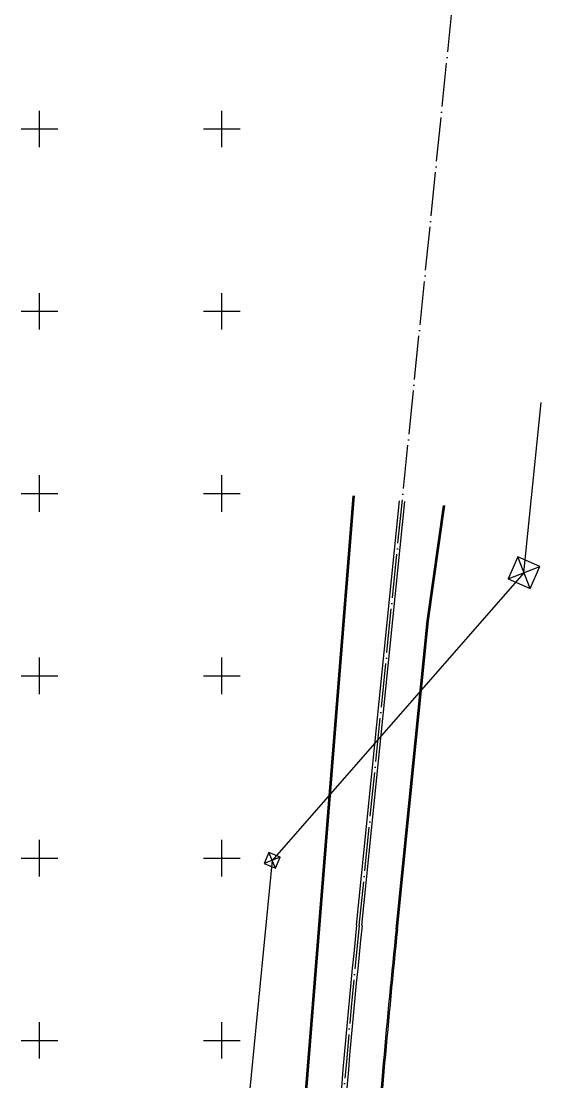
# Model space of a CAD drawing. Header units: inches. Extents: x 499362 to 502582, y 2541888 to 2545349.
# Drawn here: x 501190 to 501489, y 2544177 to 2544759 of the extents above; entities that cross this region are included whole.
import ezdxf

# ---------------------------------------------------------------- set-up
doc = ezdxf.new("R2010")
doc.units = ezdxf.units.IN
doc.linetypes.add('ACAD_ISO04W100', pattern=[30, 24, -3, 0, -3])
doc.layers.add('0-段落划分', color=2, linetype='Continuous')
doc.layers.add('坐标网', color=2, linetype='Continuous')

# ---------------------------------------------------------------- blocks, each defined once
blk = doc.blocks.new('A$C3A006F90')
at = {"layer": '0-段落划分', "color": 6, "linetype": 'ACAD_ISO04W100'}
blk.add_line((501375.41, 2544263.1), (501485.31, 2545348.91), dxfattribs=at)
at = {"layer": '0-段落划分', "color": 2, "linetype": 'Continuous'}
for p, q in [((501465.73, 2544456.55), (501475.1, 2544550)), ((501412.68, 2544430.22), (501421.61, 2544493.48)), ((501469.06, 2544447.87), (501462.41, 2544465.2)), ((501457.05, 2544453.19), (501474.39, 2544459.9)), ((501465.73, 2544456.55), (501327.58, 2544298.76)), ((501329.4, 2544294.4), (501325.76, 2544303.13)), ((501327.58, 2544298.76), (501309.55, 2544113.84)), ((501331.95, 2544300.57), (501323.21, 2544296.96))]:
    blk.add_line(p, q, dxfattribs=at)
at = {"layer": '0-段落划分', "color": 2}
for p, q in [((501373.92, 2544263.25), (501397.47, 2544495.94)), ((501376.9, 2544262.95), (501400.45, 2544495.62)), ((501413.42, 2544430.13), (501422.36, 2544493.4)), ((501395.56, 2544261.06), (501412.68, 2544430.22)), ((501396.31, 2544260.98), (501413.42, 2544430.13))]:
    blk.add_line(p, q, dxfattribs=at)
at = {"layer": '0-段落划分', "color": 2, "flags": 128}
blk.add_lwpolyline([(501371.92, 2544498.74), (501345.06, 2544163.07)], dxfattribs=at)
at = {"layer": '0-段落划分', "color": 2, "linetype": 'Continuous', "flags": 128}
blk.add_lwpolyline([(501372.66, 2544498.66), (501345.81, 2544163.01)], dxfattribs=at)
blk.add_lwpolyline([(501457.05, 2544453.19), (501469.06, 2544447.87), (501474.39, 2544459.9), (501462.41, 2544465.2)], close=True, dxfattribs=at)
at = {"layer": '0-段落划分', "color": 2, "linetype": 'Continuous', "elevation": 2.66, "flags": 128}
blk.add_lwpolyline([(501329.4, 2544294.4), (501331.95, 2544300.57), (501325.76, 2544303.13), (501323.21, 2544296.96)], close=True, dxfattribs=at)
at = {"layer": '0-段落划分', "color": 2}
for radius, end in [(6001.5, 179.07125), (5998.5, 179.073164), (5979.75, 175.635194), (5979, 175.635194)]:
    blk.add_arc((507344.92, 2543658.92), radius, 174.220781, end, dxfattribs=at)
at = {"layer": '0-段落划分', "color": 6, "linetype": 'ACAD_ISO04W100'}
blk.add_arc((507344.92, 2543658.92), 6000, 174.220781, 192.567374, dxfattribs=at)

msp = doc.modelspace()

# ---------------------------------------------------------------- linework, layer by layer
at = {"layer": '坐标网'}
for p, q in [((501200, 2544690), (501200, 2544710)), ((501300, 2544690), (501300, 2544710)), ((501190, 2544700), (501210, 2544700)), ((501290, 2544700), (501310, 2544700)), ((501200, 2544590), (501200, 2544610)), ((501300, 2544590), (501300, 2544610)), ((501190, 2544600), (501210, 2544600)), ((501290, 2544600), (501310, 2544600)), ((501200, 2544490), (501200, 2544510)), ((501300, 2544490), (501300, 2544510)), ((501190, 2544500), (501210, 2544500)), ((501290, 2544500), (501310, 2544500)), ((501200, 2544390), (501200, 2544410)), ((501300, 2544390), (501300, 2544410)), ((501190, 2544400), (501210, 2544400)), ((501290, 2544400), (501310, 2544400)), ((501200, 2544290), (501200, 2544310)), ((501300, 2544290), (501300, 2544310)), ((501190, 2544300), (501210, 2544300)), ((501290, 2544300), (501310, 2544300)), ((501200, 2544190), (501200, 2544210)), ((501300, 2544190), (501300, 2544210)), ((501190, 2544200), (501210, 2544200)), ((501290, 2544200), (501310, 2544200))]:
    msp.add_line(p, q, dxfattribs=at)

# ---------------------------------------------------------------- block references
at = {"layer": '0-段落划分'}
msp.add_blockref('A$C3A006F90', (0, 0), dxfattribs=at)

doc.saveas('drawing.dxf')
